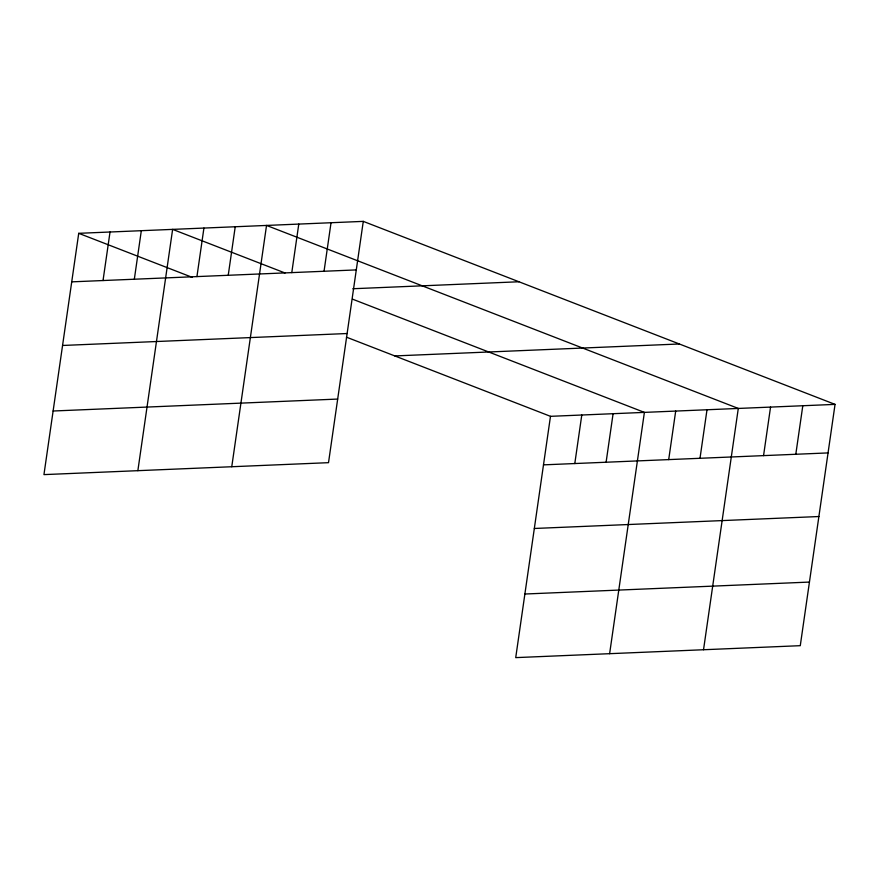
<?xml version="1.0" encoding="UTF-8"?>
<svg xmlns="http://www.w3.org/2000/svg" width="879" height="879" viewBox="0 0 879 879"><rect width="100%" height="100%" fill="white"/><g stroke="black" fill="none" stroke-linecap="round" stroke-linejoin="round"><path stroke-width="1.32" d="M78.725 233.32L43.95 474.616L328.515 462.673L363.28 221.376L78.725 233.32L192.391 277.412M103.03 280.544L110.029 232.001M134.333 279.225L141.321 230.694M137.86 470.683L172.625 229.375L285.06 272.995M196.929 276.599L203.928 228.057M228.232 275.281L235.231 226.749M231.759 466.738L266.535 225.431L738.294 408.438L703.53 649.746M291.784 272.622L298.783 224.079M324.043 271.27L331.031 222.728M346.436 337.162L550.485 416.327L515.72 657.624L800.275 645.68L835.05 404.384L363.28 221.376M574.8 463.552L581.788 415.009M606.103 462.233L613.092 413.701M609.619 653.69L644.395 412.383L352.501 299.146M668.699 459.607L675.698 411.064M700.003 458.289L707.002 409.757M763.554 455.63L770.553 407.087M795.803 454.278L802.802 405.735M71.726 281.851L356.292 269.908M352.809 288.741L518.962 281.763M62.563 345.469L347.117 333.526M394.803 355.929L679.368 343.986M53.114 411.009L337.679 399.066M550.485 416.327L835.05 404.384M543.497 464.859L828.051 452.916M534.333 528.477L818.887 516.533M524.884 594.017L809.449 582.074"/></g></svg>
